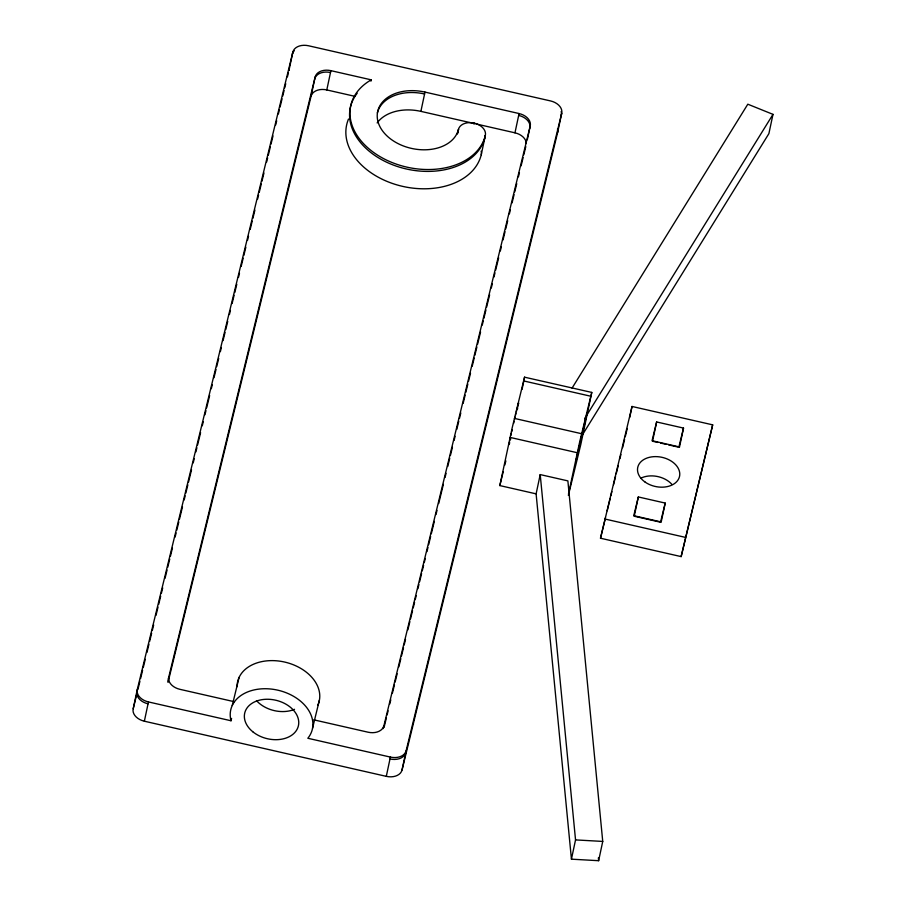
<?xml version="1.0" encoding="UTF-8"?>
<svg xmlns="http://www.w3.org/2000/svg" width="906" height="906" viewBox="0 0 906 906"><rect width="100%" height="100%" fill="white"/><g stroke="black" fill="none" stroke-linecap="round" stroke-linejoin="round"><path stroke-width="1.36" d="M509.104 444.438L509.58 441.822M536.114 493.861L540.214 474.585L567.881 480.893L602.739 841.425L598.64 860.7L571.437 859.171L536.114 493.861L499.829 485.582L512.184 427.847L524.574 377.1L524.268 378.878M518.141 405.661L518.606 402.91L516.329 411.698M524.121 379.569L522.037 389.421M510.044 439.557L510.316 438.266M517.405 409.218L517.677 407.927M133.205 708.775L137.293 689.5L292.853 52.095A13.783 9.649 12 0 1 308.584 45.776L550.531 100.928A13.783 9.649 12 0 1 561.686 113.363L557.586 132.638L402.026 770.043A13.783 9.649 12 0 1 386.296 776.351L144.36 721.21A13.783 9.649 12 0 1 133.205 708.775L137.225 692.286M144.36 721.21L148.448 701.935A13.783 9.649 12 0 1 137.293 689.5M289.048 69.989L292.853 52.095M348.516 119.026A68.935 48.233 12 0 0 398.833 185.424A68.935 48.233 12 0 0 481.233 154.813L485.322 135.538A68.935 48.233 12 0 1 386.013 159.841A68.935 48.233 12 0 1 371.222 79.841L330.894 70.657A13.783 9.649 12 0 0 315.163 76.965L168.357 678.764A13.783 9.649 12 0 0 168.244 681.459M168.006 682.422L311.064 96.24L315.163 76.965M311.064 96.24A13.783 9.649 12 0 1 326.794 89.932L330.894 70.657M370.939 81.144L371.222 79.841M377.145 122.922A41.359 28.935 12 0 1 420.882 111.37L424.982 92.095L519.07 113.544A13.783 9.649 12 0 1 530.225 125.979L527.303 139.751M457.53 133.714L457.938 131.778M458.119 130.94L458.447 129.411A13.783 9.649 12 0 1 474.166 123.103A13.783 9.649 12 0 1 485.322 135.538M473.974 124.043L474.166 123.103M530.225 125.979L383.419 727.778A13.783 9.649 12 0 1 383.159 728.605M526.318 143.499A13.783 9.649 12 0 0 514.97 132.82L519.07 113.544M386.296 776.351L390.395 757.088A13.783 9.649 12 0 0 406.126 750.768L561.686 113.363M402.026 770.043L406.126 750.768M568.492 494.019L579.704 441.777L591.777 392.423L524.574 377.19M600.497 538.221L632.037 406.466L712.682 424.846L681.142 556.601L600.497 538.221L605.514 517.643M629.704 417.473L632.037 406.466M661.414 520.973L665.219 503.079L638.334 496.952L634.234 516.227L661.12 522.354M679.421 447.36L683.52 428.085L656.635 421.958L652.535 441.233L657.915 442.456M571.437 859.171L575.537 839.907L540.214 474.585M572.037 388.153L747.812 104.201L772.988 114.36L768.888 133.635L581.369 436.567M681.142 556.601L712.682 424.846M510.95 435.31L511.324 433.6M511.731 431.754L512.162 429.784M513.589 423.453L514.087 421.301M514.574 419.195L515.05 417.145M515.503 415.208L515.933 413.385M137.893 689.545L139.909 681.301M140.577 678.549L142.593 670.304M143.261 667.563L145.266 659.319M146.953 652.445L148.958 644.211M149.626 641.459L151.642 633.215M152.31 630.474L153.658 624.97M156.002 615.355L158.006 607.122M158.686 604.37L160.69 596.125M161.359 593.385L162.706 587.881M165.051 578.266L167.066 570.021M167.735 567.281L169.75 559.036M170.419 556.284L172.423 548.051M175.107 537.054L176.115 532.932M176.783 530.191L178.799 521.947M179.467 519.195L182.48 506.839M184.156 499.965L185.164 495.842M185.832 493.102L187.848 484.857M188.516 482.105L191.54 469.738M193.216 462.875L194.224 458.753M195.9 451.89L196.896 447.768M197.576 445.016L200.588 432.649M202.264 425.786L203.272 421.664M204.949 414.789L205.956 410.678M206.625 407.927L209.637 395.56M211.313 388.697L212.321 384.574M213.997 377.7L216.013 369.467M216.681 366.715L218.697 358.47M220.373 351.607L221.37 347.485M223.046 340.611L225.062 332.366M225.73 329.625L227.746 321.381M229.422 314.518L230.43 310.396M232.106 303.521L234.11 295.277M234.79 292.536L236.794 284.291M238.471 277.417L239.478 273.295M241.155 266.432L243.17 258.187M243.839 255.447L245.843 247.202M247.519 240.328L248.527 236.206M250.203 229.343L252.219 221.098M252.887 218.346L254.903 210.113M257.587 199.116L258.584 194.994M259.263 192.253L261.268 184.009M261.936 181.257L263.952 173.023M266.636 162.027L267.644 157.904M268.312 155.164L270.316 146.919M270.996 144.167L273 135.923M275.684 124.937L276.692 120.815M278.369 113.952L279.376 109.83M280.045 107.078L282.06 98.833M282.729 96.093L284.065 90.6M284.733 87.848L285.741 83.726M287.417 76.863L288.425 72.74M232.253 705.468L239.116 677.348M148.448 701.935L231.019 720.757L231.585 718.413M312.536 728.265L319.399 700.145M384.076 727.325L386.42 717.711M387.089 714.97L388.096 710.848M389.773 703.985L390.78 699.862M392.445 692.999L394.461 684.766M395.129 682.025L397.145 673.781M398.821 666.918L400.826 658.685M401.494 655.933L403.51 647.699M404.178 644.959L405.514 639.466M407.859 629.851L409.874 621.618M410.543 618.866L412.547 610.633M413.227 607.892L414.563 602.399M415.231 599.647L416.239 595.536M417.915 588.673L418.923 584.551M419.591 581.811L421.596 573.566M422.264 570.825L423.612 565.333M424.28 562.581L425.288 558.47M426.964 551.607L427.96 547.484M428.629 544.744L430.644 536.499M431.313 533.759L434.325 521.403M436.001 514.54L437.009 510.418M438.685 503.555L443.374 484.336M445.05 477.473L446.058 473.351M447.734 466.488L449.738 458.255M450.407 455.503L452.422 447.27M454.099 440.407L455.106 436.284M456.771 429.421L458.787 421.188M459.455 418.447L460.792 412.955M463.147 403.34L465.152 395.107M465.82 392.355L467.836 384.121M468.504 381.381L470.508 373.136M472.185 366.273L474.2 358.04M474.869 355.288L476.873 347.055M477.553 344.314L480.565 331.958M482.241 325.095L483.249 320.973M483.917 318.233L485.922 309.988M486.59 307.247L489.614 294.892M491.29 288.029L492.286 283.906M493.963 277.043L494.97 272.921M495.639 270.181L498.651 257.825M500.327 250.962L501.335 246.84M503.011 239.977L505.016 231.743M505.695 228.992L507.7 220.758M509.376 213.895L510.384 209.773M512.06 202.91L514.064 194.677M514.733 191.925L516.748 183.691M518.425 176.829L519.432 172.706M521.097 165.843L523.113 157.61M523.781 154.858L525.797 146.625M499.829 485.582L503.17 471.867M504.846 465.016L505.854 460.894M568.368 495.412L580.757 444.665L591.777 392.423M607.19 510.78L610.202 498.436M610.87 495.695L611.878 491.573M613.543 484.721L615.559 476.488M616.227 473.747L618.232 465.514M619.908 458.651L620.916 454.54M622.592 447.677L624.596 439.455M625.265 436.703L627.269 428.47M638.334 496.952L633.758 515.695L660.644 521.822L665.219 503.079M656.635 421.958L652.06 440.712L678.945 446.839L683.52 428.085M510.372 439.92L510.678 438.674M509.602 442.977L509.161 444.495M584.721 418.504L772.988 114.36M575.537 839.907L602.739 841.425M326.794 89.932L355.027 96.364M420.882 111.37L474.653 123.624M475.99 123.929L514.97 132.82M523.555 380.905L590.757 396.228M660.599 443.068L665.978 444.291M668.673 444.914L678.073 447.054M514.404 418.402L581.607 433.714M510.067 437.405L577.269 452.728M604.585 518.945L685.23 537.326M234.235 701.697L179.909 689.319A13.783 9.649 12 0 1 168.754 676.884M313.77 719.828L368.085 732.207A13.783 9.649 12 0 0 383.816 725.899M390.395 757.088L307.836 738.265A41.936 29.955 13.7 0 0 277.78 690.168A41.936 29.955 13.7 0 0 231.019 720.757M598.368 857.88L598.64 860.7M640.599 478.323A21.37 14.949 12 0 1 671.776 484.246M457.258 133.782A41.359 28.935 12 0 0 458.04 131.291A13.783 9.649 12 0 1 458.685 129.637M377.394 112.91A41.359 28.935 12 0 1 424.586 93.986M485.118 135.662A13.783 9.649 12 0 1 484.925 137.418A68.935 48.233 12 0 1 396.069 166.047A68.935 48.233 12 0 1 357.179 93.25M557.484 128.969A13.783 9.649 12 0 1 557.586 132.638M481.131 151.143A13.783 9.649 12 0 1 481.233 154.813M289.025 70.532A13.783 9.649 12 0 1 289.399 69.705M458.447 129.411A41.359 28.935 12 0 1 411.256 148.346A41.359 28.935 12 0 1 377.791 111.03A41.359 28.935 12 0 1 424.982 92.095M292.457 53.975A13.783 9.649 12 0 1 294.246 50.736M314.767 78.845A13.783 9.649 12 0 1 330.497 72.537M561.176 111.574A13.783 9.649 12 0 1 561.278 115.243M518.674 115.424A13.783 9.649 12 0 1 529.829 127.859M148.052 703.815A13.783 9.649 12 0 1 136.897 691.38M405.718 752.66A13.783 9.649 12 0 1 389.999 758.968M237.066 686.714A41.936 29.955 13.7 0 1 284.824 662.093A41.936 29.955 13.7 0 1 317.723 705.366M294.529 709.319A27.576 19.694 13.7 0 1 256.511 700.655M576.363 459.387L585.82 418.221L576.363 459.387M645.151 482.105A21.37 14.949 12 0 0 679.477 476.647A21.37 14.949 12 0 0 651.289 456.941A21.37 14.949 12 0 0 645.151 482.105M252.729 731.708A27.576 19.694 13.7 0 0 297.961 727.314A27.576 19.694 13.7 0 0 263.974 699.409A27.576 19.694 13.7 0 0 252.729 731.708"/></g></svg>
